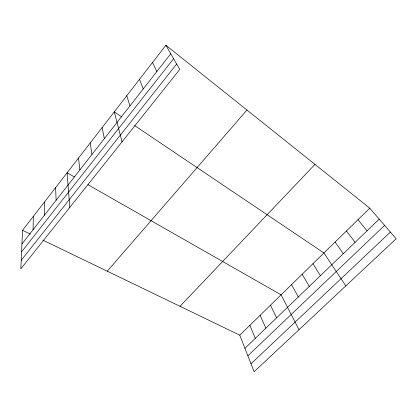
<?xml version="1.0" encoding="UTF-8"?>
<svg xmlns="http://www.w3.org/2000/svg" width="417" height="417" viewBox="0 0 417 417"><rect width="100%" height="100%" fill="white"/><g stroke="black" fill="none" stroke-linecap="round" stroke-linejoin="round"><path stroke-width="0.63" d="M33.084 229.715L33.318 216.392M22.534 230.314L20.85 268.819L179.743 69.436L165.888 45.26L22.534 230.314L30.441 234.135M21.934 243.961L170.756 53.751M21.59 251.847L173.592 58.698M21.22 260.297L176.646 64.025M107.252 271.206L246.958 110.041M180.019 306.328L314.981 164.397M239.785 335.174L369.78 208.187L396.15 238.774L254.12 371.74L239.785 335.174L42.904 240.145M244.935 348.315L379.209 219.123M247.88 355.816L384.615 225.394M250.998 363.78L390.375 232.076M74.403 176.949L67.101 172.784L69.785 207.416M87.909 184.653L281.094 294.819L299.02 329.706M121.79 116.927L114.284 111.876L122.045 141.837M134.66 125.59L323.941 252.968L345.818 285.89M165.888 45.26L369.78 208.187M358.021 219.67L367.033 230.836M346.464 230.961L355.07 242.345M335.106 242.058L343.321 253.651M312.958 263.69L320.428 275.679M302.163 274.24L309.273 286.411M291.54 284.613L298.306 296.961M270.508 305.161L276.607 317.843M152.539 62.493L156.839 71.542M260.099 315.33L265.869 328.174M249.861 325.333L255.313 338.328M139.497 79.329L143.25 88.91M126.747 95.785L129.979 105.866M102.097 127.607L104.354 138.616M90.176 143L91.98 154.436M78.511 158.053L79.882 169.901M55.591 187.64L56.128 200.254M44.332 202.172L44.478 215.151"/></g></svg>
